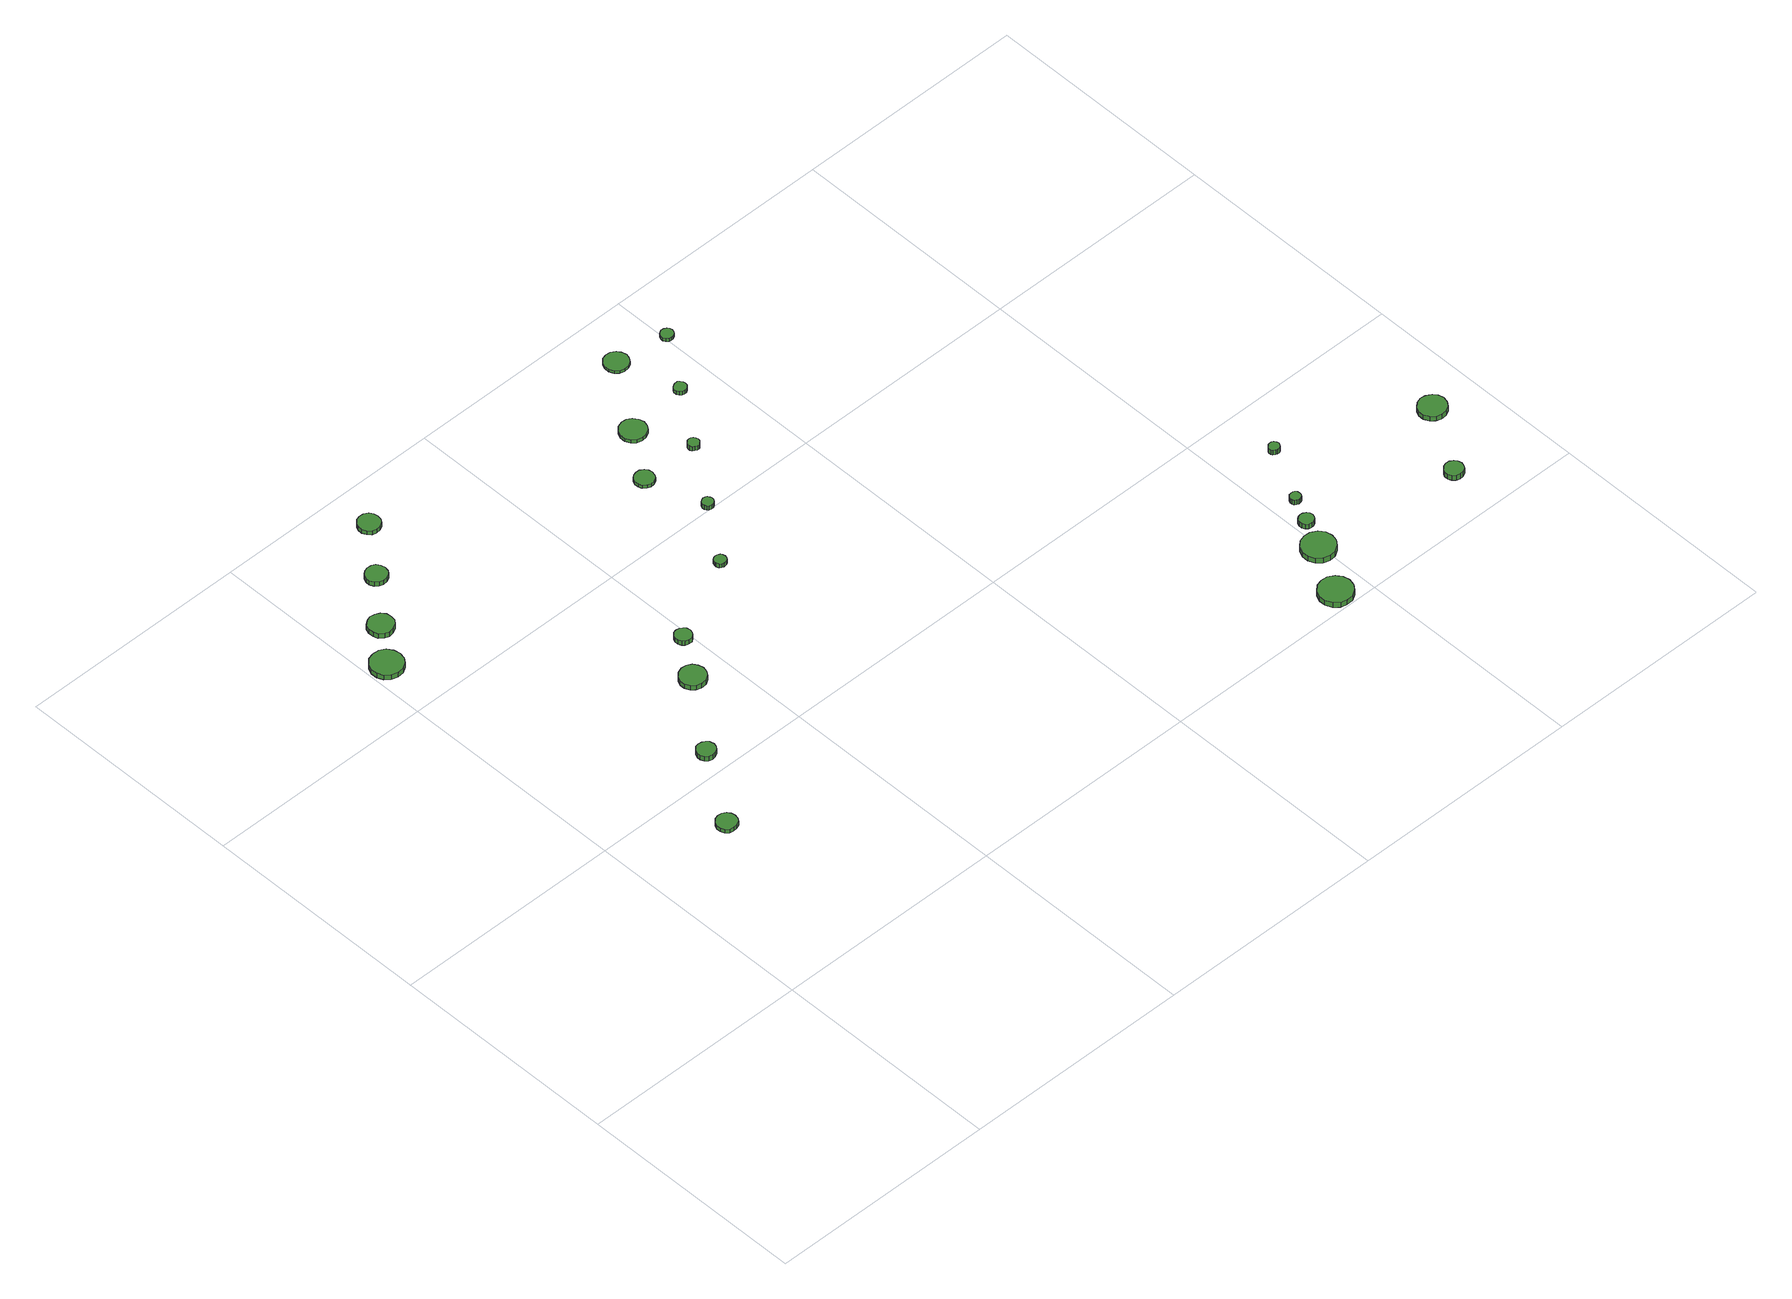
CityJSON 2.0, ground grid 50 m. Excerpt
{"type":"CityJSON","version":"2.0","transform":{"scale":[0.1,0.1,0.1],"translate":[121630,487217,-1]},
"CityObjects":{
"tree1":{"type":"SolitaryVegetationObject","attributes":{"function":"something"},"geometry":[{"type":"MultiSurface","lod":"1","boundaries":[[[0,1,2,3,4,5,6,7,8,9,10,11,12,13,14]],[[15,16,17,18,19,20,21,22,23,24,25,26,27,28,29]],[[0,29,28,1]],[[1,28,27,2]],[[2,27,26,3]],[[3,26,25,4]],[[4,25,24,5]],[[5,24,23,6]],[[6,23,22,7]],[[7,22,21,8]],[[8,21,20,9]],[[9,20,19,10]],[[10,19,18,11]],[[11,18,17,12]],[[12,17,16,13]],[[13,16,15,14]],[[14,15,29,0]]]}]},
"tree2":{"type":"SolitaryVegetationObject","attributes":{"function":"something"},"geometry":[{"type":"MultiSurface","lod":"1","boundaries":[[[30,31,32,33,34,35,36,37,38,39,40,41,42,43,44]],[[45,46,47,48,49,50,51,52,53,54,55,56,57,58,59]],[[30,59,58,31]],[[31,58,57,32]],[[32,57,56,33]],[[33,56,55,34]],[[34,55,54,35]],[[35,54,53,36]],[[36,53,52,37]],[[37,52,51,38]],[[38,51,50,39]],[[39,50,49,40]],[[40,49,48,41]],[[41,48,47,42]],[[42,47,46,43]],[[43,46,45,44]],[[44,45,59,30]]]}]},
"tree3":{"type":"SolitaryVegetationObject","attributes":{"function":"something"},"geometry":[{"type":"MultiSurface","lod":"1","boundaries":[[[60,61,62,63,64,65,66,67,68,69,70,71,72,73,74]],[[75,76,77,78,79,80,81,82,83,84,85,86,87,88,89]],[[60,89,88,61]],[[61,88,87,62]],[[62,87,86,63]],[[63,86,85,64]],[[64,85,84,65]],[[65,84,83,66]],[[66,83,82,67]],[[67,82,81,68]],[[68,81,80,69]],[[69,80,79,70]],[[70,79,78,71]],[[71,78,77,72]],[[72,77,76,73]],[[73,76,75,74]],[[74,75,89,60]]]}]},
"tree4":{"type":"SolitaryVegetationObject","attributes":{"function":"something"},"geometry":[{"type":"MultiSurface","lod":"1","boundaries":[[[90,91,92,93,94,95,96,97,98,99,100,101,102,103,104]],[[105,106,107,108,109,110,111,112,113,114,115,116,117,118,119]],[[90,119,118,91]],[[91,118,117,92]],[[92,117,116,93]],[[93,116,115,94]],[[94,115,114,95]],[[95,114,113,96]],[[96,113,112,97]],[[97,112,111,98]],[[98,111,110,99]],[[99,110,109,100]],[[100,109,108,101]],[[101,108,107,102]],[[102,107,106,103]],[[103,106,105,104]],[[104,105,119,90]]]}]},
"tree5":{"type":"SolitaryVegetationObject","attributes":{"function":"something"},"geometry":[{"type":"MultiSurface","lod":"1","boundaries":[[[120,121,122,123,124,125,126,127,128,129,130,131,132,133,134]],[[135,136,137,138,139,140,141,142,143,144,145,146,147,148,149]],[[120,149,148,121]],[[121,148,147,122]],[[122,147,146,123]],[[123,146,145,124]],[[124,145,144,125]],[[125,144,143,126]],[[126,143,142,127]],[[127,142,141,128]],[[128,141,140,129]],[[129,140,139,130]],[[130,139,138,131]],[[131,138,137,132]],[[132,137,136,133]],[[133,136,135,134]],[[134,135,149,120]]]}]},
"tree6":{"type":"SolitaryVegetationObject","attributes":{"function":"something"},"geometry":[{"type":"MultiSurface","lod":"1","boundaries":[[[150,151,152,153,154,155,156,157,158,159,160,161,162,163,164]],[[165,166,167,168,169,170,171,172,173,174,175,176,177,178,179]],[[150,179,178,151]],[[151,178,177,152]],[[152,177,176,153]],[[153,176,175,154]],[[154,175,174,155]],[[155,174,173,156]],[[156,173,172,157]],[[157,172,171,158]],[[158,171,170,159]],[[159,170,169,160]],[[160,169,168,161]],[[161,168,167,162]],[[162,167,166,163]],[[163,166,165,164]],[[164,165,179,150]]]}]},
"tree7":{"type":"SolitaryVegetationObject","attributes":{"function":"something"},"geometry":[{"type":"MultiSurface","lod":"1","boundaries":[[[180,181,182,183,184,185,186,187,188,189,190,191,192,193,194]],[[195,196,197,198,199,200,201,202,203,204,205,206,207,208,209]],[[180,209,208,181]],[[181,208,207,182]],[[182,207,206,183]],[[183,206,205,184]],[[184,205,204,185]],[[185,204,203,186]],[[186,203,202,187]],[[187,202,201,188]],[[188,201,200,189]],[[189,200,199,190]],[[190,199,198,191]],[[191,198,197,192]],[[192,197,196,193]],[[193,196,195,194]],[[194,195,209,180]]]}]},
"tree8":{"type":"SolitaryVegetationObject","attributes":{"function":"something"},"geometry":[{"type":"MultiSurface","lod":"1","boundaries":[[[210,211,212,213,214,215,216,217,218,219,220,221,222,223,224]],[[225,226,227,228,229,230,231,232,233,234,235,236,237,238,239]],[[210,239,238,211]],[[211,238,237,212]],[[212,237,236,213]],[[213,236,235,214]],[[214,235,234,215]],[[215,234,233,216]],[[216,233,232,217]],[[217,232,231,218]],[[218,231,230,219]],[[219,230,229,220]],[[220,229,228,221]],[[221,228,227,222]],[[222,227,226,223]],[[223,226,225,224]],[[224,225,239,210]]]}]},
"tree9":{"type":"SolitaryVegetationObject","attributes":{"function":"something"},"geometry":[{"type":"MultiSurface","lod":"1","boundaries":[[[240,241,242,243,244,245,246,247,248,249,250,251,252,253,254]],[[255,256,257,258,259,260,261,262,263,264,265,266,267,268,269]],[[240,269,268,241]],[[241,268,267,242]],[[242,267,266,243]],[[243,266,265,244]],[[244,265,264,245]],[[245,264,263,246]],[[246,263,262,247]],[[247,262,261,248]],[[248,261,260,249]],[[249,260,259,250]],[[250,259,258,251]],[[251,258,257,252]],[[252,257,256,253]],[[253,256,255,254]],[[254,255,269,240]]]}]},
"tree10":{"type":"SolitaryVegetationObject","attributes":{"function":"something"},"geometry":[{"type":"MultiSurface","lod":"1","boundaries":[[[270,271,272,273,274,275,276,277,278,279,280,281,282,283,284]],[[285,286,287,288,289,290,291,292,293,294,295,296,297,298,299]],[[270,299,298,271]],[[271,298,297,272]],[[272,297,296,273]],[[273,296,295,274]],[[274,295,294,275]],[[275,294,293,276]],[[276,293,292,277]],[[277,292,291,278]],[[278,291,290,279]],[[279,290,289,280]],[[280,289,288,281]],[[281,288,287,282]],[[282,287,286,283]],[[283,286,285,284]],[[284,285,299,270]]]}]},
"tree11":{"type":"SolitaryVegetationObject","attributes":{"function":"something"},"geometry":[{"type":"MultiSurface","lod":"1","boundaries":[[[300,301,302,303,304,305,306,307,308,309,310,311,312,313,314]],[[315,316,317,318,319,320,321,322,323,324,325,326,327,328,329]],[[300,329,328,301]],[[301,328,327,302]],[[302,327,326,303]],[[303,326,325,304]],[[304,325,324,305]],[[305,324,323,306]],[[306,323,322,307]],[[307,322,321,308]],[[308,321,320,309]],[[309,320,319,310]],[[310,319,318,311]],[[311,318,317,312]],[[312,317,316,313]],[[313,316,315,314]],[[314,315,329,300]]]}]},
"tree12":{"type":"SolitaryVegetationObject","attributes":{"function":"something"},"geometry":[{"type":"MultiSurface","lod":"1","boundaries":[[[330,331,332,333,334,335,336,337,338,339,340,341,342,343,344]],[[345,346,347,348,349,350,351,352,353,354,355,356,357,358,359]],[[330,359,358,331]],[[331,358,357,332]],[[332,357,356,333]],[[333,356,355,334]],[[334,355,354,335]],[[335,354,353,336]],[[336,353,352,337]],[[337,352,351,338]],[[338,351,350,339]],[[339,350,349,340]],[[340,349,348,341]],[[341,348,347,342]],[[342,347,346,343]],[[343,346,345,344]],[[344,345,359,330]]]}]},
"tree13":{"type":"SolitaryVegetationObject","attributes":{"function":"something"},"geometry":[{"type":"MultiSurface","lod":"1","boundaries":[[[360,361,362,363,364,365,366,367,368,369,370,371,372,373,374]],[[375,376,377,378,379,380,381,382,383,384,385,386,387,388,389]],[[360,389,388,361]],[[361,388,387,362]],[[362,387,386,363]],[[363,386,385,364]],[[364,385,384,365]],[[365,384,383,366]],[[366,383,382,367]],[[367,382,381,368]],[[368,381,380,369]],[[369,380,379,370]],[[370,379,378,371]],[[371,378,377,372]],[[372,377,376,373]],[[373,376,375,374]],[[374,375,389,360]]]}]},
"tree14":{"type":"SolitaryVegetationObject","attributes":{"function":"something"},"geometry":[{"type":"MultiSurface","lod":"1","boundaries":[[[390,391,392,393,394,395,396,397,398,399,400,401,402,403,404]],[[405,406,407,408,409,410,411,412,413,414,415,416,417,418,419]],[[390,419,418,391]],[[391,418,417,392]],[[392,417,416,393]],[[393,416,415,394]],[[394,415,414,395]],[[395,414,413,396]],[[396,413,412,397]],[[397,412,411,398]],[[398,411,410,399]],[[399,410,409,400]],[[400,409,408,401]],[[401,408,407,402]],[[402,407,406,403]],[[403,406,405,404]],[[404,405,419,390]]]}]},
"tree15":{"type":"SolitaryVegetationObject","attributes":{"function":"something"},"geometry":[{"type":"MultiSurface","lod":"1","boundaries":[[[420,421,422,423,424,425,426,427,428,429,430,431,432,433,434]],[[435,436,437,438,439,440,441,442,443,444,445,446,447,448,449]],[[420,449,448,421]],[[421,448,447,422]],[[422,447,446,423]],[[423,446,445,424]],[[424,445,444,425]],[[425,444,443,426]],[[426,443,442,427]],[[427,442,441,428]],[[428,441,440,429]],[[429,440,439,430]],[[430,439,438,431]],[[431,438,437,432]],[[432,437,436,433]],[[433,436,435,434]],[[434,435,449,420]]]}]},
"tree16":{"type":"SolitaryVegetationObject","attributes":{"function":"something"},"geometry":[{"type":"MultiSurface","lod":"1","boundaries":[[[450,451,452,453,454,455,456,457,458,459,460,461,462,463,464]],[[465,466,467,468,469,470,471,472,473,474,475,476,477,478,479]],[[450,479,478,451]],[[451,478,477,452]],[[452,477,476,453]],[[453,476,475,454]],[[454,475,474,455]],[[455,474,473,456]],[[456,473,472,457]],[[457,472,471,458]],[[458,471,470,459]],[[459,470,469,460]],[[460,469,468,461]],[[461,468,467,462]],[[462,467,466,463]],[[463,466,465,464]],[[464,465,479,450]]]}]},
"tree17":{"type":"SolitaryVegetationObject","attributes":{"function":"something"},"geometry":[{"type":"MultiSurface","lod":"1","boundaries":[[[480,481,482,483,484,485,486,487,488,489,490,491,492,493,494]],[[495,496,497,498,499,500,501,502,503,504,505,506,507,508,509]],[[480,509,508,481]],[[481,508,507,482]],[[482,507,506,483]],[[483,506,505,484]],[[484,505,504,485]],[[485,504,503,486]],[[486,503,502,487]],[[487,502,501,488]],[[488,501,500,489]],[[489,500,499,490]],[[490,499,498,491]],[[491,498,497,492]],[[492,497,496,493]],[[493,496,495,494]],[[494,495,509,480]]]}]},
"tree18":{"type":"SolitaryVegetationObject","attributes":{"function":"something"},"geometry":[{"type":"MultiSurface","lod":"1","boundaries":[[[510,511,512,513,514,515,516,517,518,519,520,521,522,523,524]],[[525,526,527,528,529,530,531,532,533,534,535,536,537,538,539]],[[510,539,538,511]],[[511,538,537,512]],[[512,537,536,513]],[[513,536,535,514]],[[514,535,534,515]],[[515,534,533,516]],[[516,533,532,517]],[[517,532,531,518]],[[518,531,530,519]],[[519,530,529,520]],[[520,529,528,521]],[[521,528,527,522]],[[522,527,526,523]],[[523,526,525,524]],[[524,525,539,510]]]}]},
"tree19":{"type":"SolitaryVegetationObject","attributes":{"function":"something"},"geometry":[{"type":"MultiSurface","lod":"1","boundaries":[[[540,541,542,543,544,545,546,547,548,549,550,551,552,553,554]],[[555,556,557,558,559,560,561,562,563,564,565,566,567,568,569]],[[540,569,568,541]],[[541,568,567,542]],[[542,567,566,543]],[[543,566,565,544]],[[544,565,564,545]],[[545,564,563,546]],[[546,563,562,547]],[[547,562,561,548]],[[548,561,560,549]],[[549,560,559,550]],[[550,559,558,551]],[[551,558,557,552]],[[552,557,556,553]],[[553,556,555,554]],[[554,555,569,540]]]}]},
"tree20":{"type":"SolitaryVegetationObject","attributes":{"function":"something"},"geometry":[{"type":"MultiSurface","lod":"1","boundaries":[[[570,571,572,573,574,575,576,577,578,579,580,581,582,583,584]],[[585,586,587,588,589,590,591,592,593,594,595,596,597,598,599]],[[570,599,598,571]],[[571,598,597,572]],[[572,597,596,573]],[[573,596,595,574]],[[574,595,594,575]],[[575,594,593,576]],[[576,593,592,577]],[[577,592,591,578]],[[578,591,590,579]],[[579,590,589,580]],[[580,589,588,581]],[[581,588,587,582]],[[582,587,586,583]],[[583,586,585,584]],[[584,585,599,570]]]}]},
"tree21":{"type":"SolitaryVegetationObject","attributes":{"function":"something"},"geometry":[{"type":"MultiSurface","lod":"1","boundaries":[[[600,601,602,603,604,605,606,607,608,609,610,611,612,613,614]],[[615,616,617,618,619,620,621,622,623,624,625,626,627,628,629]],[[600,629,628,601]],[[601,628,627,602]],[[602,627,626,603]],[[603,626,625,604]],[[604,625,624,605]],[[605,624,623,606]],[[606,623,622,607]],[[607,622,621,608]],[[608,621,620,609]],[[609,620,619,610]],[[610,619,618,611]],[[611,618,617,612]],[[612,617,616,613]],[[613,616,615,614]],[[614,615,629,600]]]}]},
"tree22":{"type":"SolitaryVegetationObject","attributes":{"function":"something"},"geometry":[{"type":"MultiSurface","lod":"1","boundaries":[[[630,631,632,633,634,635,636,637,638,639,640,641,642,643,644]],[[645,646,647,648,649,650,651,652,653,654,655,656,657,658,659]],[[630,659,658,631]],[[631,658,657,632]],[[632,657,656,633]],[[633,656,655,634]],[[634,655,654,635]],[[635,654,653,636]],[[636,653,652,637]],[[637,652,651,638]],[[638,651,650,639]],[[639,650,649,640]],[[640,649,648,641]],[[641,648,647,642]],[[642,647,646,643]],[[643,646,645,644]],[[644,645,659,630]]]}]},
"tree23":{"type":"SolitaryVegetationObject","attributes":{"function":"something"},"geometry":[{"type":"MultiSurface","lod":"1","boundaries":[[[660,661,662,663,664,665,666,667,668,669,670,671,672,673,674]],[[675,676,677,678,679,680,681,682,683,684,685,686,687,688,689]],[[660,689,688,661]],[[661,688,687,662]],[[662,687,686,663]],[[663,686,685,664]],[[664,685,684,665]],[[665,684,683,666]],[[666,683,682,667]],[[667,682,681,668]],[[668,681,680,669]],[[669,680,679,670]],[[670,679,678,671]],[[671,678,677,672]],[[672,677,676,673]],[[673,676,675,674]],[[674,675,689,660]]]}]}
},
"vertices":[
[232,392,16],[230,401,16],[225,408,16],[217,413,16],[208,414,16],[199,411,16],[193,405,16],[189,397,16],[189,388,16],[193,379,16],[199,373,16],[208,371,16],[217,372,16],[225,376,16],[230,383,16],[230,383,6],[225,376,6],[217,372,6],[208,371,6],[199,373,6],[193,379,6],[189,388,6],[189,397,6],[193,405,6],[199,411,6],[208,414,6],[217,413,6],[225,408,6],[230,401,6],[232,392,6],
[74,1123,18],[71,1137,18],[63,1149,18],[51,1156,18],[37,1157,18],[23,1153,18],[13,1143,18],[7,1130,18],[7,1116,18],[13,1103,18],[23,1094,18],[37,1089,18],[51,1091,18],[63,1098,18],[71,1109,18],[71,1109,6],[63,1098,6],[51,1091,6],[37,1089,6],[23,1094,6],[13,1103,6],[7,1116,6],[7,1130,6],[13,1143,6],[23,1153,6],[37,1157,6],[51,1156,6],[63,1149,6],[71,1137,6],[74,1123,6],
[129,1203,18],[127,1214,18],[120,1223,18],[110,1228,18],[99,1230,18],[89,1226,18],[80,1219,18],[76,1209,18],[76,1197,18],[80,1187,18],[89,1180,18],[99,1176,18],[110,1178,18],[120,1183,18],[127,1192,18],[127,1192,6],[120,1183,6],[110,1178,6],[99,1176,6],[89,1180,6],[80,1187,6],[76,1197,6],[76,1209,6],[80,1219,6],[89,1226,6],[99,1230,6],[110,1228,6],[120,1223,6],[127,1214,6],[129,1203,6],
[328,548,22],[326,557,22],[321,563,22],[314,567,22],[306,568,22],[298,566,22],[292,560,22],[289,553,22],[289,544,22],[292,537,22],[298,531,22],[306,529,22],[314,530,22],[321,534,22],[326,540,22],[326,540,10],[321,534,10],[314,530,10],[306,529,10],[298,531,10],[292,537,10],[289,544,10],[289,553,10],[292,560,10],[298,566,10],[306,568,10],[314,567,10],[321,563,10],[326,557,10],[328,548,10],
[209,1303,17],[207,1312,17],[202,1320,17],[194,1324,17],[184,1325,17],[175,1322,17],[168,1316,17],[164,1307,17],[164,1298,17],[168,1289,17],[175,1283,17],[184,1280,17],[194,1281,17],[202,1286,17],[207,1293,17],[207,1293,6],[202,1286,6],[194,1281,6],[184,1280,6],[175,1283,6],[168,1289,6],[164,1298,6],[164,1307,6],[168,1316,6],[175,1322,6],[184,1325,6],[194,1324,6],[202,1320,6],[207,1312,6],[209,1303,6],
[450,702,23],[447,714,23],[441,723,23],[431,729,23],[419,730,23],[408,726,23],[400,719,23],[395,708,23],[395,697,23],[400,686,23],[408,679,23],[419,675,23],[431,676,23],[441,682,23],[447,691,23],[447,691,11],[441,682,11],[431,676,11],[419,675,11],[408,679,11],[400,686,11],[395,697,11],[395,708,11],[400,719,11],[408,726,11],[419,730,11],[431,729,11],[441,723,11],[447,714,11],[450,702,11],
[292,1408,17],[290,1417,17],[285,1425,17],[276,1430,17],[266,1431,17],[257,1428,17],[250,1421,17],[246,1413,17],[246,1403,17],[250,1394,17],[257,1387,17],[266,1384,17],[276,1385,17],[285,1390,17],[290,1398,17],[290,1398,7],[285,1390,7],[276,1385,7],[266,1384,7],[257,1387,7],[250,1394,7],[246,1403,7],[246,1413,7],[250,1421,7],[257,1428,7],[266,1431,7],[276,1430,7],[285,1425,7],[290,1417,7],[292,1408,7],
[504,794,17],[502,802,17],[498,807,17],[492,811,17],[484,812,17],[477,810,17],[472,805,17],[469,798,17],[469,791,17],[472,784,17],[477,779,17],[484,777,17],[492,777,17],[498,781,17],[502,787,17],[502,787,6],[498,781,6],[492,777,6],[484,777,6],[477,779,6],[472,784,6],[469,791,6],[469,798,6],[472,805,6],[477,810,6],[484,812,6],[492,811,6],[498,807,6],[502,802,6],[504,794,6],
[684,888,16],[683,893,16],[680,897,16],[675,900,16],[670,900,16],[665,899,16],[661,895,16],[659,890,16],[659,885,16],[661,880,16],[665,877,16],[670,875,16],[675,876,16],[680,878,16],[683,882,16],[683,882,6],[680,878,6],[675,876,6],[670,875,6],[665,877,6],[661,880,6],[659,885,6],[659,890,6],[661,895,6],[665,899,6],[670,900,6],[675,900,6],[680,897,6],[683,893,6],[684,888,6],
[739,1139,14],[737,1147,14],[732,1154,14],[724,1159,14],[716,1159,14],[708,1157,14],[701,1151,14],[698,1143,14],[698,1134,14],[701,1127,14],[708,1121,14],[716,1118,14],[724,1119,14],[732,1123,14],[737,1130,14],[737,1130,6],[732,1123,6],[724,1119,6],[716,1118,6],[708,1121,6],[701,1127,6],[698,1134,6],[698,1143,6],[701,1151,6],[708,1157,6],[716,1159,6],[724,1159,6],[732,1154,6],[737,1147,6],[739,1139,6],
[770,1011,17],[769,1015,17],[766,1020,17],[762,1022,17],[757,1023,17],[752,1021,17],[748,1018,17],[746,1013,17],[746,1008,17],[748,1003,17],[752,1000,17],[757,999,17],[762,999,17],[766,1002,17],[769,1006,17],[769,1006,6],[766,1002,6],[762,999,6],[757,999,6],[752,1000,6],[748,1003,6],[746,1008,6],[746,1013,6],[748,1018,6],[752,1021,6],[757,1023,6],[762,1022,6],[766,1020,6],[769,1015,6],[770,1011,6],
[818,1243,14],[815,1254,14],[808,1264,14],[798,1270,14],[787,1271,14],[775,1267,14],[767,1259,14],[762,1249,14],[762,1237,14],[767,1226,14],[775,1218,14],[787,1215,14],[798,1216,14],[808,1222,14],[815,1231,14],[815,1231,6],[808,1222,6],[798,1216,6],[787,1215,6],[775,1218,6],[767,1226,6],[762,1237,6],[762,1249,6],[767,1259,6],[775,1267,6],[787,1271,6],[798,1270,6],[808,1264,6],[815,1254,6],[818,1243,6],
[857,1139,17],[856,1144,17],[853,1148,17],[849,1151,17],[844,1151,17],[839,1150,17],[835,1146,17],[833,1142,17],[833,1136,17],[835,1132,17],[839,1129,17],[844,1127,17],[849,1127,17],[853,1130,17],[856,1134,17],[856,1134,6],[853,1130,6],[849,1127,6],[844,1127,6],[839,1129,6],[835,1132,6],[833,1136,6],[833,1142,6],[835,1146,6],[839,1150,6],[844,1151,6],[849,1151,6],[853,1148,6],[856,1144,6],[857,1139,6],
[942,1261,15],[941,1266,15],[937,1271,15],[933,1274,15],[927,1274,15],[922,1272,15],[918,1269,15],[915,1264,15],[915,1258,15],[918,1253,15],[922,1249,15],[927,1248,15],[933,1248,15],[937,1251,15],[941,1255,15],[941,1255,6],[937,1251,6],[933,1248,6],[927,1248,6],[922,1249,6],[918,1253,6],[915,1258,6],[915,1264,6],[918,1269,6],[922,1272,6],[927,1274,6],[933,1274,6],[937,1271,6],[941,1266,6],[942,1261,6],
[916,1391,13],[913,1402,13],[907,1410,13],[898,1416,13],[887,1417,13],[877,1414,13],[869,1406,13],[865,1397,13],[865,1386,13],[869,1376,13],[877,1369,13],[887,1366,13],[898,1367,13],[907,1372,13],[913,1381,13],[913,1381,7],[907,1372,7],[898,1367,7],[887,1366,7],[877,1369,7],[869,1376,7],[865,1386,7],[865,1397,7],[869,1406,7],[877,1414,7],[887,1417,7],[898,1416,7],[907,1410,7],[913,1402,7],[916,1391,7],
[1020,1377,15],[1019,1383,15],[1015,1387,15],[1010,1390,15],[1005,1391,15],[1000,1389,15],[995,1385,15],[993,1380,15],[993,1374,15],[995,1369,15],[1000,1365,15],[1005,1364,15],[1010,1364,15],[1015,1367,15],[1019,1372,15],[1019,1372,7],[1015,1367,7],[1010,1364,7],[1005,1364,7],[1000,1365,7],[995,1369,7],[993,1374,7],[993,1380,7],[995,1385,7],[1000,1389,7],[1005,1391,7],[1010,1390,7],[1015,1387,7],[1019,1383,7],[1020,1377,7],
[1472,38,19],[1469,52,19],[1460,64,19],[1447,72,19],[1433,73,19],[1419,69,19],[1408,59,19],[1402,45,19],[1402,31,19],[1408,17,19],[1419,7,19],[1433,3,19],[1447,4,19],[1460,12,19],[1469,24,19],[1469,24,6],[1460,12,6],[1447,4,6],[1433,3,6],[1419,7,6],[1408,17,6],[1402,31,6],[1402,45,6],[1408,59,6],[1419,69,6],[1433,73,6],[1447,72,6],[1460,64,6],[1469,52,6],[1472,38,6],
[1528,142,20],[1525,157,20],[1516,169,20],[1503,176,20],[1489,177,20],[1475,173,20],[1464,163,20],[1458,150,20],[1458,135,20],[1464,121,20],[1475,111,20],[1489,107,20],[1503,108,20],[1516,116,20],[1525,128,20],[1525,128,7],[1516,116,7],[1503,108,7],[1489,107,7],[1475,111,7],[1464,121,7],[1458,135,7],[1458,150,7],[1464,163,7],[1475,173,7],[1489,177,7],[1503,176,7],[1516,169,7],[1525,157,7],[1528,142,7],
[1539,206,20],[1538,213,20],[1534,218,20],[1528,221,20],[1522,222,20],[1516,220,20],[1511,216,20],[1508,210,20],[1508,203,20],[1511,197,20],[1516,193,20],[1522,191,20],[1528,192,20],[1534,195,20],[1538,200,20],[1538,200,8],[1534,195,8],[1528,192,8],[1522,191,8],[1516,193,8],[1511,197,8],[1508,203,8],[1508,210,8],[1511,216,8],[1516,220,8],[1522,222,8],[1528,221,8],[1534,218,8],[1538,213,8],[1539,206,8],
[1560,262,21],[1559,267,21],[1556,271,21],[1552,273,21],[1547,273,21],[1543,272,21],[1539,269,21],[1537,264,21],[1537,260,21],[1539,255,21],[1543,252,21],[1547,250,21],[1552,251,21],[1556,253,21],[1559,257,21],[1559,257,9],[1556,253,9],[1552,251,9],[1547,250,9],[1543,252,9],[1539,255,9],[1537,260,9],[1537,264,9],[1539,269,9],[1543,272,9],[1547,273,9],[1552,273,9],[1556,271,9],[1559,267,9],[1560,262,9],
[1620,381,23],[1619,385,23],[1616,389,23],[1612,392,23],[1607,392,23],[1603,391,23],[1599,387,23],[1597,383,23],[1597,378,23],[1599,374,23],[1603,371,23],[1607,369,23],[1612,370,23],[1616,372,23],[1619,376,23],[1619,376,11],[1616,372,11],[1612,370,11],[1607,369,11],[1603,371,11],[1599,374,11],[1597,378,11],[1597,383,11],[1599,387,11],[1603,391,11],[1607,392,11],[1612,392,11],[1616,389,11],[1619,385,11],[1620,381,11],
[1830,110,21],[1828,118,21],[1823,124,21],[1816,129,21],[1808,129,21],[1800,127,21],[1794,121,21],[1791,114,21],[1791,106,21],[1794,99,21],[1800,93,21],[1808,91,21],[1816,91,21],[1823,95,21],[1828,102,21],[1828,102,8],[1823,95,8],[1816,91,8],[1808,91,8],[1800,93,8],[1794,99,8],[1791,106,8],[1791,114,8],[1794,121,8],[1800,127,8],[1808,129,8],[1816,129,8],[1823,124,8],[1828,118,8],[1830,110,8],
[1921,252,24],[1918,264,24],[1911,273,24],[1900,279,24],[1888,281,24],[1877,277,24],[1868,269,24],[1863,258,24],[1863,246,24],[1868,235,24],[1877,227,24],[1888,223,24],[1900,224,24],[1911,230,24],[1918,240,24],[1918,240,12],[1911,230,12],[1900,224,12],[1888,223,12],[1877,227,12],[1868,235,12],[1863,246,12],[1863,258,12],[1868,269,12],[1877,277,12],[1888,281,12],[1900,279,12],[1911,273,12],[1918,264,12],[1921,252,12]
]}
